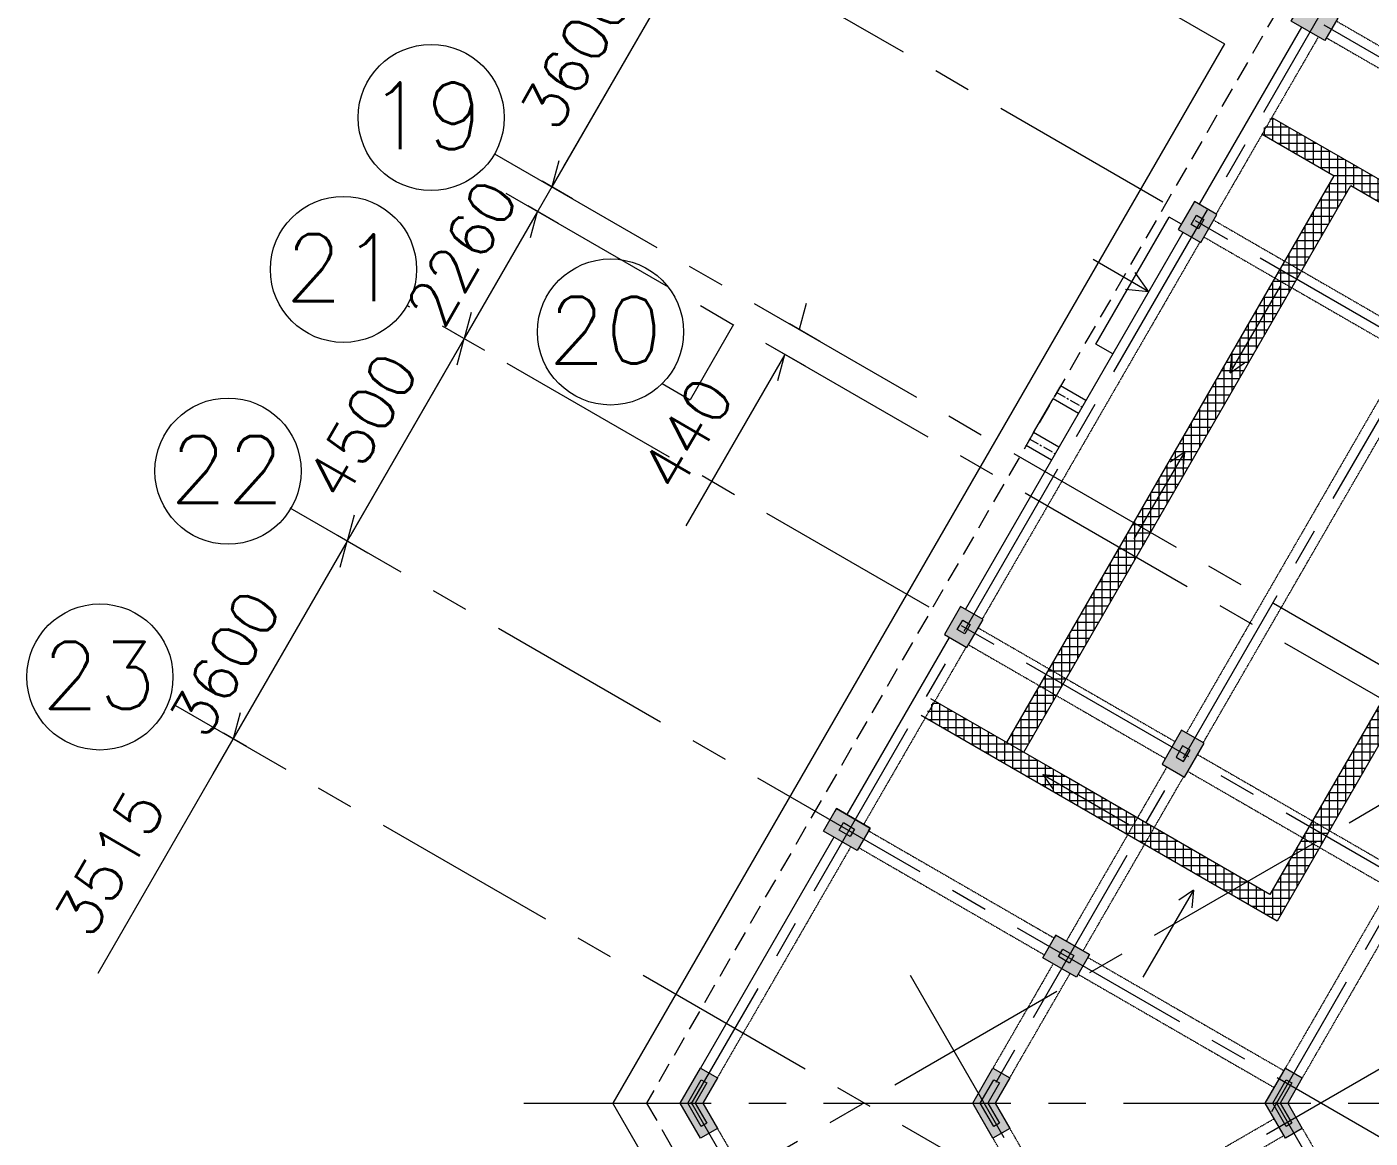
# Model space of a CAD drawing. Header units: millimetres. Extents: x 340192 to 549303, y -616317 to -538642.
# Drawn here: x 538607 to 540848, y -585791 to -583938 of the extents above; entities that cross this region are included whole.
import ezdxf
from ezdxf.enums import TextEntityAlignment as Align
from ezdxf.lldxf.tags import DXFTag

# ---------------------------------------------------------------- set-up
doc = ezdxf.new("R2010")
doc.units = ezdxf.units.MM
doc.header["$LTSCALE"] = 250
doc.header["$MEASUREMENT"] = 0
for name, pattern in [('( Center )', [2, 1.25, -0.25, 0.25, -0.25]), ('__CENTER__0', [2000, 1250, -250, 250, -250]), ('__HIDDEN__2', [375, 250, -125]), ('HIDDEN', [375, 250, -125]), ('HIDDENX2', [0.75, 0.5, -0.25])]:
    doc.linetypes.add(name, pattern=pattern)
doc.layers.get('DEFPOINTS').update_dxf_attribs({"lineweight": 0})
for name, color, linetype, lineweight in [('AR-PLTH-PROTCN', 5, 'Continuous', 0), ('AR-PROJ-ABV', 4, 'HIDDENX2', 0), ('CV-AB-CJ', 2, 'Continuous', 0), ('CV-CB-BEAM', 7, 'Continuous', 0), ('CV-CB-CIVIL', 70, 'Continuous', 0), ('CV-CB-COLUMN', 3, 'Continuous', 0), ('CV-CB-DRAIN', 25, 'Continuous', 0), ('CV-CB-SHADE', 25, 'Continuous', 0), ('CV-GRID_LINE', 8, 'CENTER', 0), ('CV-GRID_NO', 6, 'Continuous', 0), ('CV-MISC', 3, 'Continuous', 0)]:
    doc.layers.add(name, color=color, linetype=linetype, lineweight=lineweight)
doc.styles.add('ROMANS_0', font='romans.shx')
doc.styles.add('Style-romans', font='romans.shx')
tags = doc.linetypes.add('CENTER', pattern=[2, 1.25, -0.25, 0.25, -0.25]).pattern_tags.tags
tags[10:11] = [DXFTag(74, 4), DXFTag(75, 0), DXFTag(340, '0'), DXFTag(46, 1.0), DXFTag(50, 0.0), DXFTag(44, 0.0), DXFTag(45, 0.0)]
tags[8:9] = [DXFTag(74, 4), DXFTag(75, 0), DXFTag(340, '0'), DXFTag(46, 1.0), DXFTag(50, 0.0), DXFTag(44, 0.0), DXFTag(45, 0.0)]
tags[6:7] = [DXFTag(74, 4), DXFTag(75, 0), DXFTag(340, '0'), DXFTag(46, 1.0), DXFTag(50, 0.0), DXFTag(44, 0.0), DXFTag(45, 0.0)]
tags[4:5] = [DXFTag(74, 4), DXFTag(75, 0), DXFTag(340, '0'), DXFTag(46, 1.0), DXFTag(50, 0.0), DXFTag(44, 0.0), DXFTag(45, 0.0)]
doc.dimstyles.new('.15', dxfattribs={"dimtxt": 75, "dimasz": 0.00015, "dimexe": 18.75, "dimexo": 18.75, "dimgap": 37.5, "dimtad": 1, "dimdec": 0, "dimlfac": 9.227778, "dimzin": 0, "dimdsep": 46, "dimtxsty": 'ROMANS_0', "dimblk": 'TICK', "dimcen": 59.999999999994, "dimclrd": 2, "dimclre": 2, "dimclrt": 3, "dimadec": 0, "dimazin": 0, "dimtfac": 1, "dimtdec": 0, "dimtofl": 0, "dimtmove": 0, "dimatfit": 3, "dimldrblk": 'TICK', "dimfxl": 1, "dimtolj": 1, "dimtzin": 0, "dimlwd": -1, "dimlwe": -1, "dimarcsym": 0})
pattern_1 = [(210, (0, 0), (211588534117.6836, -366482091390.8489), []), (300.0000000000001, (0, 0), (366482091390.849, 211588534117.6835), [])]

# ---------------------------------------------------------------- blocks, each defined once
blk = doc.blocks.new('TICK')
at = {"color": 3}
blk.add_line((-289777.7469999928, -77645.71299999079), (0, 0), dxfattribs=at)
blk = doc.blocks.new('*D37')
at = {"layer": 'CV-CB-SHADE', "color": 0, "transparency": 16777216}
for p, q in [((539726.4429115623, -583782.1461109524), (539482.6930702602, -584204.333220428)), ((539482.6929952602, -584204.3333503318), (539146.2058872562, -584787.1461174915))]:
    blk.add_line(p, q, dxfattribs=at)
at = {"layer": 'CV-CB-SHADE', "color": 2, "transparency": 16777216}
for p, q in [((539760.8072710145, -583801.9862099274), (539710.2050102412, -583772.7709810486)), ((539517.0572797111, -584224.1735792098), (539466.4550189392, -584194.9583503319))]:
    blk.add_line(p, q, dxfattribs=at)
at = {"layer": 'DEFPOINTS', "color": 0, "transparency": 16777216}
for p in [(539777.0452473356, -583811.3612099274), (539482.6929952602, -584204.3333503318), (539533.2952560321, -584233.5485792098)]:
    blk.add_point(p, dxfattribs=at)
at = {"layer": 'CV-CB-SHADE', "color": 0, "transparency": 16777216, "xscale": 0.00015, "yscale": 0.00015, "zscale": 0.00015}
for p, rotation in [((539726.4429865623, -583782.1459810485), 60.0000000002101), ((539482.6929952602, -584204.3333503318), 240.0000000002101)]:
    blk.add_blockref('TICK', p, dxfattribs=dict(at, rotation=rotation))
at = {"layer": 'CV-CB-SHADE', "color": 3, "transparency": 16777216, "insert": (539166.0754105431, -584602.7310936352), "char_height": 75, "attachment_point": 5, "rotation": 60.0000000002101, "style": 'ROMANS_0'}
blk.add_mtext('\\A1;4500', dxfattribs=at)
blk = doc.blocks.new('*D38')
at = {"layer": 'CV-CB-SHADE', "color": 0, "transparency": 16777216}
for p, q in [((539921.4429045679, -583444.3962155054), (539726.4430615264, -583782.1458511241)), ((539726.4429865264, -583782.145981028), (539502.3356186751, -584170.3113285002))]:
    blk.add_line(p, q, dxfattribs=at)
at = {"layer": 'CV-CB-SHADE', "color": 2, "transparency": 16777216}
for p, q in [((539955.8072640575, -583464.236314502), (539905.2050032469, -583435.0210856016)), ((539760.8072710147, -583801.9862099276), (539710.2050102054, -583772.770981028))]:
    blk.add_line(p, q, dxfattribs=at)
at = {"layer": 'DEFPOINTS', "color": 0, "transparency": 16777216}
for p in [(539972.0452403785, -583473.611314502), (539726.4429865264, -583782.145981028), (539777.0452473357, -583811.3612099275)]:
    blk.add_point(p, dxfattribs=at)
at = {"layer": 'CV-CB-SHADE', "color": 0, "transparency": 16777216, "xscale": 0.00015, "yscale": 0.00015, "zscale": 0.00015}
for p, rotation in [((539921.4429795679, -583444.3960856016), 60.0000000002101), ((539726.4429865264, -583782.145981028), 240.0000000002101)]:
    blk.add_blockref('TICK', p, dxfattribs=dict(at, rotation=rotation))
at = {"layer": 'CV-CB-SHADE', "color": 3, "transparency": 16777216, "insert": (539522.205141962, -583985.8963046438), "char_height": 75, "attachment_point": 5, "rotation": 60.0000000002101, "style": 'ROMANS_0'}
blk.add_mtext('\\A1;3600', dxfattribs=at)
blk = doc.blocks.new('*D78')
at = {"layer": 'CV-CB-SHADE', "color": 0, "transparency": 16777216}
for p, q in [((539336.4429247312, -584457.6459005538), (539141.4430816898, -584795.3955361726)), ((539141.4430066897, -584795.3956660763), (538917.3356388382, -585183.5610135489))]:
    blk.add_line(p, q, dxfattribs=at)
at = {"layer": 'CV-CB-SHADE', "color": 2, "transparency": 16777216}
for p, q in [((539370.8072842187, -584477.4859995492), (539320.2050234103, -584448.2707706501)), ((539175.8072911757, -584815.2358949747), (539125.2050303686, -584786.0206660765))]:
    blk.add_line(p, q, dxfattribs=at)
at = {"layer": 'DEFPOINTS', "color": 0, "transparency": 16777216}
for p in [(539387.0452605396, -584486.860999549), (539141.4430066897, -584795.3956660763), (539192.0452674965, -584824.6108949746)]:
    blk.add_point(p, dxfattribs=at)
at = {"layer": 'CV-CB-SHADE', "color": 0, "transparency": 16777216, "xscale": 0.00015, "yscale": 0.00015, "zscale": 0.00015}
for p, rotation in [((539336.4429997313, -584457.64577065), 60.0000000002101), ((539141.4430066897, -584795.3956660763), 240.0000000002101)]:
    blk.add_blockref('TICK', p, dxfattribs=dict(at, rotation=rotation))
at = {"layer": 'CV-CB-SHADE', "color": 3, "transparency": 16777216, "insert": (538937.2051621252, -584999.1459896925), "char_height": 75, "attachment_point": 5, "rotation": 60.0000000002101, "style": 'ROMANS_0'}
blk.add_mtext('\\A1;3600', dxfattribs=at)
blk = doc.blocks.new('*D79')
at = {"layer": 'CV-CB-SHADE', "color": 0, "transparency": 16777216}
blk.add_line((539458.8595875899, -584245.6140207557), (539336.4430747174, -584457.6456407382), dxfattribs=at)
at = {"layer": 'CV-CB-SHADE', "color": 2, "transparency": 16777216}
for p, q in [((539493.2239470916, -584265.4541197594), (539442.6216862688, -584236.238890852)), ((539370.8072842187, -584477.4859995492), (539320.2050233964, -584448.270770642))]:
    blk.add_line(p, q, dxfattribs=at)
at = {"layer": 'DEFPOINTS', "color": 0, "transparency": 16777216}
for p in [(539509.4619234126, -584274.8291197594), (539336.4429997174, -584457.645770642), (539387.0452605396, -584486.860999549)]:
    blk.add_point(p, dxfattribs=at)
at = {"layer": 'CV-CB-SHADE', "color": 0, "transparency": 16777216, "xscale": 0.00015, "yscale": 0.00015, "zscale": 0.00015}
for p, rotation in [((539458.8596625898, -584245.613890852), 60.0000000002101), ((539336.4429997174, -584457.645770642), 240.0000000002101)]:
    blk.add_blockref('TICK', p, dxfattribs=dict(at, rotation=rotation))
at = {"layer": 'CV-CB-SHADE', "color": 3, "transparency": 16777216, "insert": (539332.6994258696, -584314.1298307471), "char_height": 75, "attachment_point": 5, "rotation": 60.0000000002101, "style": 'ROMANS_0'}
blk.add_mtext('\\A1;2260', dxfattribs=at)
blk = doc.blocks.new('*D80')
at = {"layer": 'CV-CB-SHADE', "color": 2, "transparency": 16777216}
for p, q in [((539929.6999285021, -584462.4129227482), (539879.0976677067, -584433.1976938567)), ((539905.8665965929, -584503.6934645282), (539855.2643357979, -584474.4782356367))]:
    blk.add_line(p, q, dxfattribs=at)
at = {"layer": 'CV-CB-SHADE', "color": 0, "transparency": 16777216}
for p, q in [((539895.3357190277, -584442.5725639528), (539895.3357940277, -584442.572434049)), ((539871.5022371188, -584483.8533655405), (539706.3232906942, -584769.9516930911))]:
    blk.add_line(p, q, dxfattribs=at)
at = {"layer": 'DEFPOINTS', "color": 0, "transparency": 16777216}
for p in [(539945.9379048231, -584471.7879227481), (539871.5023121189, -584483.8532356367), (539922.104572914, -584513.0684645281)]:
    blk.add_point(p, dxfattribs=at)
at = {"layer": 'CV-CB-SHADE', "color": 0, "transparency": 16777216, "xscale": 0.00015, "yscale": 0.00015, "zscale": 0.00015}
for p, rotation in [((539895.3356440277, -584442.5726938567), 240.0000000002101), ((539871.5023121189, -584483.8532356367), 60.0000000002101)]:
    blk.add_blockref('TICK', p, dxfattribs=dict(at, rotation=rotation))
at = {"layer": 'CV-CB-SHADE', "color": 3, "transparency": 16777216, "insert": (539708.335671124, -584616.4661479414), "char_height": 75, "attachment_point": 5, "rotation": 60.0000000002101, "style": 'ROMANS_0'}
blk.add_mtext('\\A1;440', dxfattribs=at)
blk = doc.blocks.new('*D81')
at = {"layer": 'CV-CB-SHADE', "color": 0, "transparency": 16777216}
for p, q in [((539141.4429316863, -584795.3957959783), (538951.0558098053, -585125.1559641858)), ((538951.0557348053, -585125.1560940896), (538725.1626526683, -585516.4143894325))]:
    blk.add_line(p, q, dxfattribs=at)
at = {"layer": 'CV-CB-SHADE', "color": 2, "transparency": 16777216}
for p, q in [((539175.8072911757, -584815.2358949747), (539125.2050303654, -584786.0206660745)), ((538973.4065307181, -585138.0603321263), (538934.8177584844, -585115.7810940897))]:
    blk.add_line(p, q, dxfattribs=at)
at = {"layer": 'DEFPOINTS', "color": 0, "transparency": 16777216}
for p in [(539192.0452674965, -584824.6108949746), (538951.0557348053, -585125.1560940896), (538989.6445070391, -585147.4353321262)]:
    blk.add_point(p, dxfattribs=at)
at = {"layer": 'CV-CB-SHADE', "color": 0, "transparency": 16777216, "xscale": 0.00015, "yscale": 0.00015, "zscale": 0.00015}
for p, rotation in [((539141.4430066864, -584795.3956660745), 60.0000000002101), ((538951.0557348053, -585125.1560940896), 240.0000000002101)]:
    blk.add_blockref('TICK', p, dxfattribs=dict(at, rotation=rotation))
at = {"layer": 'CV-CB-SHADE', "color": 3, "transparency": 16777216, "insert": (538745.0321759552, -585331.9993655762), "char_height": 75, "attachment_point": 5, "rotation": 60.0000000002101, "style": 'ROMANS_0'}
blk.add_mtext('\\A1;3515', dxfattribs=at)

msp = doc.modelspace()

# ---------------------------------------------------------------- hatches: boundary and pattern name
at = {"layer": 'CV-CB-DRAIN', "linetype": 'Continuous', "ltscale": 0.000108333329468254}
h = msp.add_hatch(dxfattribs=at)
h.set_pattern_fill('NET', color=8, style=0, pattern_type=2)
h.set_pattern_definition(pattern_1)
h.paths.add_polyline_path([(540677.0919029257, -584084.859741576), (540660.8419035053, -584113.0055661949), (541226.2260832795, -584439.4302745828), (541242.4760826994, -584411.2844499642)])
h.paths.add_polyline_path([(540115.067834598, -585058.313982995), (540098.8178351781, -585086.4598076137), (540664.2020149523, -585412.884516002), (540680.4520143726, -585384.7386913833)])
h = msp.add_hatch(dxfattribs=at)
h.set_pattern_fill('NET', color=8, style=0, pattern_type=2)
h.set_pattern_definition(pattern_1)
h.paths.add_polyline_path([(540815.6523082193, -584202.3853950296), (540787.4601284212, -584186.1086324343), (540241.7324146937, -585131.4438124096), (540269.8782393121, -585147.6938118299)])
h.paths.add_polyline_path([(541270.6219073186, -584427.5344493843), (541242.4760826994, -584411.2844499642), (540664.2020149523, -585412.884516002), (540692.3478395712, -585429.1345154222)])
at = {"layer": 'CV-CB-SHADE', "ltscale": 0.108333329468254, "extrusion": (0, 0, -1)}
for points in [[(-540772.0318308718, -583960.5022964999), (-540793.6984967657, -583922.9745303415), (-540737.4068475281, -583890.474531501), (-540715.7401816346, -583928.0022976592)], [(-540564.9415630527, -584297.5264962226), (-540592.0248954197, -584250.6167885232), (-540554.4971292602, -584228.9501226295), (-540527.4137968933, -584275.8598303291)], [(-540174.941576967, -584973.0262870746), (-540202.0249093343, -584926.1165793751), (-540164.4971431751, -584904.4499134815), (-540137.4138108076, -584951.3596211809)], [(-540538.1289637763, -585188.967250305), (-540570.6289626168, -585132.6756010673), (-540533.1011964582, -585111.0089351736), (-540500.6011976177, -585167.3005844114)], [(-539992.0318587002, -585311.5018782031), (-540013.6985245942, -585273.9741120449), (-539957.4068753569, -585241.4741132039), (-539935.7402094627, -585279.0018793624)], [(-540357.9275787453, -585522.7518706663), (-540379.594244639, -585485.2241045081), (-540323.3025954018, -585452.7241056672), (-540301.6359295078, -585490.2518718255)]]:
    msp.add_hatch(color=25, dxfattribs=at).paths.add_polyline_path(points)
at = {"layer": 'CV-CB-SHADE', "ltscale": 2.900624896512499e-07}
h = msp.add_hatch(dxfattribs=at)
h.set_pattern_fill('NET', color=256, style=0, pattern_type=2)
h.set_pattern_definition([(0, (62352.936103, -57441.8344), (0, 13.541666), []), (90, (62352.936103, -57441.8344), (-13.541666, 8.293522051011272e-16), [])])
h.paths.add_polyline_path([(540665.7674228139, -584115.8493160935), (540787.4601284212, -584186.1086324342), (540241.7324146937, -585131.4438124096), (540119.9933539073, -585061.1577328936), (540103.7433544867, -585089.3035575125), (540692.3478395712, -585429.1345154222), (541270.6219073186, -584427.5344493843), (540682.0174222345, -584087.7034914747)])
h.paths.add_polyline_path([(541226.2260832795, -584439.4302745827), (540680.4520143726, -585384.7386913832), (540269.8782393121, -585147.6938118299), (540815.652308219, -584202.3853950296)], flags=16)
at = {"layer": 'CV-CB-SHADE', "linetype": 'Continuous', "ltscale": 0.108333329468254, "extrusion": (0, 0, -1)}
for points in [[(-539730.6324619678, -585791.2797189319), (-539758.7782865828, -585775.0297195129), (-539734.4032874517, -585732.8109825859), (-539758.7782865822, -585690.5922456558), (-539730.6324619636, -585674.342246236), (-539696.8755212951, -585732.810982583)], [(-540218.493422027, -585791.2797189307), (-540246.639246642, -585775.0297195116), (-540222.2642475114, -585732.8109825847), (-540246.639246642, -585690.5922456548), (-540218.4934220227, -585674.3422462348), (-540184.7364813547, -585732.8109825818)], [(-540706.3543820976, -585791.2797189516), (-540734.5002067125, -585775.0297195324), (-540710.1252075814, -585732.8109826057), (-540734.5002067125, -585690.5922456756), (-540706.354382093, -585674.3422462557), (-540672.5974414248, -585732.8109826026)]]:
    msp.add_hatch(color=25, dxfattribs=at).paths.add_polyline_path(points)

# ---------------------------------------------------------------- linework, layer by layer
at = {"layer": 'AR-PLTH-PROTCN', "color": 21, "ltscale": 0.000108333329468254}
for p, q in [((540238.6177470038, -583754.4859629871, -232618.3581782758), (540604.5134670489, -583965.7359554503, -232618.3581782758)), ((540604.5134670489, -583965.7359554503, -232618.3581782758), (539584.2922234714, -585732.8109842861, -232618.3581782758)), ((539868.6593266355, -586225.3492549674, -232618.3581782758), (539584.2922234714, -585732.8109842861, -232618.3581782758))]:
    msp.add_line(p, q, dxfattribs=at)
at = {"layer": 'AR-PROJ-ABV', "linetype": '__HIDDEN__2', "ltscale": 0.0005416666473412699}
for p, q in [((540693.5863689727, -583908.9571602626, -232618.3581782758), (539640.5838727093, -585732.8109842862, -232618.3581782758)), ((539640.5838727093, -585732.8109842862, -232618.3581782758), (539910.8780635641, -586200.9742558369, -232618.3581782758))]:
    msp.add_line(p, q, dxfattribs=at)
at = {"layer": 'CV-AB-CJ', "color": 2, "ltscale": 0.108333329468254, "elevation": -232618.3581782758, "flags": 128}
for points in [[(539709.3847781547, -585732.8109847567), (539731.8894052666, -585693.8318271927), (539741.2713468064, -585699.2484936661), (539721.8940335411, -585732.8109847566), (539741.2713468093, -585766.3734758494), (539731.88940527, -585771.7901423229), (539709.3847781547, -585732.8109847567)], [(540197.2457387875, -585732.8109837628), (540219.7503658992, -585693.8318261991), (540229.1323074388, -585699.2484926722), (540209.7549941734, -585732.8109837625), (540229.1323074416, -585766.3734748553), (540219.7503659021, -585771.790141329), (540197.2457387875, -585732.8109837628)], [(540685.1066982845, -585732.8109847762), (540707.6113253962, -585693.8318272124), (540716.9932669363, -585699.2484936856), (540697.615953671, -585732.8109847761), (540716.9932669391, -585766.373475869), (540707.6113253994, -585771.7901423427), (540685.1066982845, -585732.8109847762)]]:
    msp.add_lwpolyline(points, dxfattribs=at)
at = {"layer": 'CV-AB-CJ', "color": 2, "ltscale": 0.108333329468254}
for points in [[(540548.9508363447, -584267.4455077249, -232618.3581782758), (540557.9786318553, -584251.8089072186, -232618.3581782758), (540570.4878559689, -584259.0311111276, -232618.3581782758), (540561.4600604576, -584274.6677116336, -232618.3581782758)], [(540158.9508502585, -584942.9452985767, -232618.3581782758), (540167.9786457702, -584927.3086980706, -232618.3581782758), (540180.4878698828, -584934.5309019794, -232618.3581782758), (540171.4600743718, -584950.1675024854, -232618.3581782758)]]:
    msp.add_3dface(points, dxfattribs=at)
at = {"layer": 'CV-AB-CJ', "color": 2, "ltscale": 0.0001354166618353174}
for points in [[(540547.2863586476, -585144.2172531552, -232618.3581782758), (540534.7771345346, -585136.9950492464, -232618.3581782758), (540523.9438015878, -585155.7589323254, -232618.3581782758), (540536.4530257009, -585162.9811362344, -232618.3581782758)], [(539987.7124105225, -585275.6500501207, -232618.3581782758), (539980.4902066136, -585288.1592742337, -232618.3581782758), (539961.7263235342, -585277.3259412869, -232618.3581782758), (539968.9485274438, -585264.8167171738, -232618.3581782758)], [(540353.6081305676, -585486.9000425839, -232618.3581782758), (540346.3859266586, -585499.4092666969, -232618.3581782758), (540327.6220435795, -585488.5759337499, -232618.3581782758), (540334.8442474882, -585476.0667096368, -232618.3581782758)]]:
    msp.add_3dface(points, dxfattribs=at)
at = {"layer": 'CV-CB-BEAM', "linetype": 'Continuous', "ltscale": 0.000108333329468254}
for p, q in [((540733.0967726641, -583938.0231301624, -232618.3581782758), (540562.4717787516, -584233.5542886598, -232618.3581782758)), ((540535.388446384, -584280.4639963589, -232618.3581782758), (540172.4717926655, -584909.0540795116, -232618.3581782758)), ((540373.4301200307, -584560.9840500944, -232618.3581782758), (540331.2113831021, -584536.6090509638, -232618.3581782758)), ((540360.9717871422, -584582.5625156354, -232618.3581782758), (540318.753050213, -584558.1875165047, -232618.3581782758)), ((540328.4717883015, -584638.854164873, -232618.3581782758), (540286.2530513728, -584614.4791657424, -232618.3581782758)), ((540316.0134554126, -584660.4326304141, -232618.3581782758), (540273.7947184838, -584636.0576312834, -232618.3581782758)), ((540145.3884602989, -584955.9637872087, -232618.3581782758), (539974.763466386, -585251.4949457071, -232618.3581782758)), ((539953.0968004925, -585289.0227118655, -232618.3581782758), (539730.6324626176, -585674.3422479368, -232618.3581782758))]:
    msp.add_line(p, q, dxfattribs=at)
at = {"layer": 'CV-CB-BEAM', "linetype": 'HIDDEN', "ltscale": 4.333333178730159e-07}
for p, q in [((540790.9901635292, -583927.6655011115, -232618.3581782758), (541100.5942343358, -584106.4154947344, -232618.3581782758)), ((540761.2425972829, -583954.2731295828, -232618.3581782758), (540590.6176033706, -584249.8042880797, -232618.3581782758)), ((540774.7401641094, -583955.8113257291, -232618.3581782758), (541084.344234916, -584134.561319352, -232618.3581782758)), ((540586.6082281275, -584259.998729591, -232618.3581782758), (540918.2598615533, -584451.4778894268, -232618.3581782758)), ((540563.5342710026, -584296.713995779, -232618.3581782758), (540200.6176172848, -584925.3040789316, -232618.3581782758)), ((540570.3582287076, -584288.1445542098, -232618.3581782758), (540902.0098621335, -584479.6237140457, -232618.3581782758)), ((540898.5758331921, -584496.4049595913, -232618.3581782758), (540541.0758459469, -585115.6131012052, -232618.3581782758)), ((540569.221670566, -585131.8631006255, -232618.3581782758), (540926.7216578113, -584512.6549590116, -232618.3581782758)), ((540193.8999088061, -584940.1894912111, -232618.3581782758), (540522.2678626924, -585129.7728177805, -232618.3581782758)), ((540173.5342849182, -584972.2137866288, -232618.3581782758), (540002.9092910048, -585267.7449451275, -232618.3581782758)), ((540177.6499093856, -584968.3353158298, -232618.3581782758), (540506.0178632718, -585157.9186423993, -232618.3581782758)), ((540559.7956288509, -585151.4394836742, -232618.3581782758), (540891.4472622745, -585342.9186435088, -232618.3581782758)), ((540508.5758471064, -585171.9047504428, -232618.3581782758), (540340.6591864309, -585462.7449381703, -232618.3581782758)), ((540368.8050110498, -585478.9949375907, -232618.3581782758), (540536.7216717256, -585188.1547498631, -232618.3581782758)), ((540543.5456294302, -585179.5853082931, -232618.3581782758), (540875.1972628537, -585371.0644681274, -232618.3581782758)), ((540010.9901913576, -585278.6650828144, -232618.3581782758), (540320.5942621647, -585457.4150764372, -232618.3581782758)), ((539981.2426251123, -585305.2727112866, -232618.3581782758), (539758.7782872374, -585690.5922473572, -232618.3581782758)), ((539994.7401919371, -585306.8109074332, -232618.3581782758), (540304.3442627442, -585485.5609010559, -232618.3581782758)), ((540874.471567151, -585383.154742906, -232618.3581782758), (540674.7865617595, -585729.0193177537, -232618.3581782758)), ((540902.6173917869, -585399.404742336, -232618.3581782758), (540734.5002073668, -585690.592247377, -232618.3581782758)), ((540376.8859114023, -585489.9150752777, -232618.3581782758), (540703.8465732558, -585678.685901413, -232618.3581782758)), ((540318.9925205371, -585500.2727043286, -232618.3581782758), (540218.4934226774, -585674.3422479361, -232618.3581782758)), ((540246.6392472966, -585690.592247356, -232618.3581782758), (540347.1383451557, -585516.5227037491, -232618.3581782758)), ((540360.6359119819, -585518.0608998963, -232618.3581782758), (540687.5965738352, -585706.8317260317, -232618.3581782758)), ((540318.9925205364, -585965.3492642435, -232618.3581782758), (540184.7364820068, -585732.8109842859, -232618.3581782758)), ((540360.6359115726, -585947.5610689122, -232618.3581782758), (540687.5965738193, -585758.7902425497, -232618.3581782758)), ((539756.8132221106, -585771.6261285719, -232618.3581782758), (539981.2426255225, -586160.3492579939, -232618.3581782758)), ((540347.1383455674, -585949.0992655309, -232618.3581782758), (540246.6392472972, -585775.0297212118, -232618.3581782758)), ((540734.5002073674, -585775.0297212324, -232618.3581782758), (540908.8465582159, -586077.0064590161, -232618.3581782758)), ((540376.8859109931, -585975.7068935309, -232618.3581782758), (540703.84657324, -585786.9360671684, -232618.3581782758))]:
    msp.add_line(p, q, dxfattribs=at)
at = {"layer": 'CV-CB-BEAM', "linetype": 'HIDDEN', "ltscale": 3.79166653138889e-07}
for p, q in [((540318.753050213, -584558.1875165047, -232618.3581782758), (540331.2113831021, -584536.6090509638, -232618.3581782758)), ((540273.7947184838, -584636.0576312834, -232618.3581782758), (540286.2530513728, -584614.4791657424, -232618.3581782758))]:
    msp.add_line(p, q, dxfattribs=at)
at = {"layer": 'CV-CB-CIVIL', "ltscale": 0.000108333329468254}
for p, q in [((540390.2426259395, -584466.8639341941, -232618.3581782758), (540512.6592882386, -584254.8320553985, -232618.3581782758)), ((540532.830462549, -584266.4778883163, -232618.3581782758), (540512.6592882386, -584254.8320553985, -232618.3581782758)), ((540418.388450558, -584483.1139336146, -232618.3581782758), (540390.2426259395, -584466.8639341941, -232618.3581782758))]:
    msp.add_line(p, q, dxfattribs=at)
at = {"layer": 'CV-CB-CIVIL', "linetype": 'Continuous', "ltscale": 0.000108333329468254}
msp.add_line((540286.2530513728, -584614.4791657424, -232618.3581782758), (540318.753050213, -584558.1875165047, -232618.3581782758), dxfattribs=at)
at = {"layer": 'CV-CB-COLUMN', "color": 8, "linetype": '__CENTER__0', "ltscale": 5.416666473412699e-05}
for p, q in [((540324.0440204836, -584546.8566149136, -232618.3581782758), (540367.2009515654, -584571.7732806911, -232618.3581782758)), ((540279.085688754, -584624.7267296922, -232618.3581782758), (540322.2426198361, -584649.6433954699, -232618.3581782758))]:
    msp.add_line(p, q, dxfattribs=at)
at = {"layer": 'CV-CB-COLUMN', "color": 3, "ltscale": 0.0001354166618353174, "elevation": -232618.3581782758, "flags": 128}
for points in [[(540010.9901913585, -585278.6650828125), (540013.6985245942, -585273.9741120449), (539957.4068753569, -585241.4741132039), (539954.6985421211, -585246.1650839716)], [(540376.8859114036, -585489.9150752755), (540379.594244639, -585485.2241045081), (540323.3025954018, -585452.7241056672), (540320.5942621661, -585457.4150764347)], [(539696.8755227689, -585732.810984757), (539730.6324634366, -585674.3422484101), (539758.7782880558, -585690.5922478299), (539734.403288925, -585732.8109847598), (539758.7782880565, -585775.0297216868), (539730.6324634411, -585791.2797211058), (539696.8755227689, -585732.810984757)], [(540184.736483401, -585732.8109837632), (540218.4934240693, -585674.3422474163), (540246.6392486881, -585690.592246836), (540222.2642495575, -585732.8109837661), (540246.6392486886, -585775.0297206929), (540218.4934240732, -585791.279720112), (540184.736483401, -585732.8109837632)], [(540672.5974428986, -585732.8109847766), (540706.3543835665, -585674.3422484298), (540734.5002081856, -585690.5922478497), (540710.1252090551, -585732.8109847797), (540734.5002081859, -585775.0297217064), (540706.3543835707, -585791.2797211254), (540672.5974428986, -585732.8109847766)]]:
    msp.add_lwpolyline(points, dxfattribs=at)
at = {"layer": 'CV-CB-COLUMN', "color": 3, "ltscale": 0.0001354166618353174}
for points in [[(540793.6984967657, -583922.9745303415, -232618.3581782758), (540772.0318308718, -583960.5022964999, -232618.3581782758), (540715.7401816346, -583928.0022976592, -232618.3581782758), (540737.4068475281, -583890.474531501, -232618.3581782758)], [(540592.0248954197, -584250.6167885232, -232618.3581782758), (540554.4971292602, -584228.9501226295, -232618.3581782758), (540527.4137968933, -584275.8598303291, -232618.3581782758), (540564.9415630527, -584297.5264962226, -232618.3581782758)], [(540202.0249093332, -584926.1165793745, -232618.3581782758), (540164.4971431751, -584904.4499134815, -232618.3581782758), (540137.4138108086, -584951.359621179, -232618.3581782758), (540174.941576967, -584973.0262870721, -232618.3581782758)], [(540570.6289626152, -585132.6756010683, -232618.3581782758), (540533.1011964582, -585111.0089351748, -232618.3581782758), (540500.6011976177, -585167.3005844114, -232618.3581782758), (540538.1289637747, -585188.967250305, -232618.3581782758)], [(540013.6985245942, -585273.9741120449, -232618.3581782758), (539992.0318587002, -585311.5018782031, -232618.3581782758), (539935.7402094627, -585279.0018793624, -232618.3581782758), (539957.4068753569, -585241.4741132039, -232618.3581782758)], [(540379.594244639, -585485.2241045081, -232618.3581782758), (540357.9275787453, -585522.7518706663, -232618.3581782758), (540301.6359295078, -585490.2518718255, -232618.3581782758), (540323.3025954018, -585452.7241056672, -232618.3581782758)]]:
    msp.add_3dface(points, dxfattribs=at)
at = {"layer": 'CV-CB-DRAIN', "color": 8, "linetype": 'Continuous', "ltscale": 0.000108333329468254}
for p, q in [((540683.6592620033, -584088.6514081074, -232618.3581782758), (541270.6219073186, -584427.5344493843, -232618.3581782758)), ((540667.409262583, -584116.7972327262, -232618.3581782758), (540787.4601284212, -584186.1086324343, -232618.3581782758)), ((540241.7324146937, -585131.4438124096, -232618.3581782758), (540787.4601284212, -584186.1086324343, -232618.3581782758)), ((540269.8782393121, -585147.6938118299, -232618.3581782758), (540815.6523082193, -584202.3853950296, -232618.3581782758)), ((540815.6523082193, -584202.3853950296, -232618.3581782758), (541226.2260832795, -584439.4302745828, -232618.3581782758)), ((541242.4760826994, -584411.2844499641, -232618.3581782758), (540680.4520143726, -585384.7386913833, -232618.3581782758)), ((541270.6219073186, -584427.5344493843, -232618.3581782758), (540692.3478395712, -585429.1345154222, -232618.3581782758)), ((540340.2344315493, -585188.3139783572, -232618.3581782758), (540115.067834598, -585058.313982995, -232618.3581782758)), ((540692.3478395712, -585429.1345154222, -232618.3581782758), (540098.8178351781, -585086.4598076137, -232618.3581782758)), ((540680.4520143726, -585384.7386913833, -232618.3581782758), (540340.2344315493, -585188.3139783572, -232618.3581782758))]:
    msp.add_line(p, q, dxfattribs=at)
at = {"layer": 'CV-GRID_LINE', "linetype": '( Center )'}
for p, q in [((541826.025084731, -582077.5157681986, -232618.3581782758), (539714.5448466545, -585734.7068197259, -232618.3581782758)), ((542191.9208047756, -582288.7657606615, -232618.3581782758), (540202.4058067129, -585734.7068197255, -232618.3581782758)), ((542557.8165240003, -582500.015752652, -232618.3581782758), (540683.0739441069, -585747.1651521416, -232618.3581782758)), ((544222.3699876532, -583296.9460824758, -232618.3581782758), (538855.4657158984, -586395.5297084885, -232618.3581782758)), ((544505.4434074402, -586090.9699657783, -232618.3581782758), (539825.9071266147, -583389.2384343613, -232618.3581782758)), ((544409.4529038185, -583628.7393736981, -232618.3581782758), (539045.9071544437, -586725.3839559102, -232618.3581782758)), ((545265.1736450188, -586979.9336168563, -232618.3581782758), (539630.9071335722, -583726.9883297872, -232618.3581782758)), ((539387.1571422687, -584149.1756990694, -232618.3581782758), (544671.4057468191, -587200.0380533712, -232618.3581782758)), ((539405.9181447703, -584215.0480912874, -232618.3581782758), (544643.5854902774, -587239.0167431415, -232618.3581782758)), ((544875.1736589327, -587655.4334077081, -232618.3581782758), (539240.9071474861, -584402.4881206388, -232618.3581782758)), ((539785.6658994096, -584434.2955596524, -232618.3581782758), (539713.3376107599, -584559.5718304182, -232618.3581782758)), ((539666.7264234162, -584532.6608488582, -232618.3581782758), (539713.3376107599, -584559.5718304182, -232618.3581782758)), ((544427.2540304371, -587847.1600835219, -232618.3581782758), (539045.9071544433, -584740.2380160645, -232618.3581782758)), ((544235.4897117643, -588176.2505657551, -232618.3581782758), (538855.4657158963, -585070.0922634944, -232618.3581782758)), ((540080.440565637, -585519.6651583193, -232618.3581782758), (542326.3986963537, -589409.7787523924, -232618.3581782758)), ((539436.0272608428, -585732.8109859873, -232618.3581782758), (546957.906129087, -585732.8109859873, -232618.3581782758)), ((539714.5448455923, -585730.9151507824, -232618.3581782758), (541960.50297633, -589621.0287448925, -232618.3581782758)), ((540690.2667652976, -585730.9151510217, -232618.3581782758), (542692.2944160056, -589198.5287602054, -232618.3581782758))]:
    msp.add_line(p, q, dxfattribs=at)
at = {"layer": 'CV-GRID_NO', "ltscale": 0.000216666658936508}
for centre in [(539281.2632717051, -584088.8432145885, -232618.3581782758), (539135.0132769226, -584342.155636158, -232618.3581782758), (539580.5477702984, -584446.48219574, -232618.3581782758), (538942.4836392828, -584678.5981768152, -232618.3581782758), (538728.8189264005, -585022.0165253788, -232618.3581782758)]:
    msp.add_circle(centre, 121.8750200267849, dxfattribs=at)
at = {"layer": 'CV-MISC', "ltscale": 0.0001805555491137566}
for q in [(540385.5868437596, -584325.7925360188, -232618.3581782758), (540455.8696089393, -584347.2966024997, -232618.3581782758), (540439.3512942067, -584375.9071628725, -232618.3581782758)]:
    msp.add_line((540478.3102122968, -584379.326397804, -232618.3581782758), q, dxfattribs=at)
at = {"layer": 'CV-MISC', "ltscale": 0.0001354166618353175}
for p, q in [((540614.1068953056, -584514.8064841224, -232618.3581782758), (540698.3773645662, -584370.0270050628, -232618.3581782758)), ((540614.1068953056, -584514.8064841224, -232618.3581782758), (540616.7743246983, -584485.5965186531, -232618.3581782758)), ((540614.1068953056, -584514.8064841224, -232618.3581782758), (540638.1884322002, -584498.0608326545, -232618.3581782758)), ((540537.9175459378, -584646.770308223, -232618.3581782758), (540453.6117743582, -584791.5292334213, -232618.3581782758)), ((540537.9175459378, -584646.770308223, -232618.3581782758), (540513.8319262917, -584663.5100868521, -232618.3581782758)), ((540537.9175459378, -584646.770308223, -232618.3581782758), (540535.2429937039, -584675.9796223647, -232618.3581782758)), ((540301.6801484254, -585184.5512904171, -232618.3581782758), (540330.8894625668, -585187.2258426507, -232618.3581782758)), ((540301.6801484254, -585184.5512904171, -232618.3581782758), (540318.4199270544, -585208.6369100631, -232618.3581782758)), ((540301.6801484254, -585184.5512904171, -232618.3581782758), (540446.4390736235, -585268.8570619964, -232618.3581782758)), ((540552.8783868103, -585377.8399145108, -232618.3581782758), (540468.5726152313, -585522.5988397092, -232618.3581782758)), ((540552.8783868103, -585377.8399145108, -232618.3581782758), (540528.7927671642, -585394.5796931399, -232618.3581782758)), ((540552.8783868103, -585377.8399145108, -232618.3581782758), (540550.2038345765, -585407.0492286526, -232618.3581782758))]:
    msp.add_line(p, q, dxfattribs=at)

# ---------------------------------------------------------------- texts
at = {"layer": 'CV-GRID_NO', "style": 'Style-romans'}
for s, p in [('19', (539272.5179719668, -584086.0327719152, -232618.3581782758)), ('21', (539133.1456263565, -584339.3451934846, -232618.3581782758)), ('20', (539571.8024705601, -584443.6717530668, -232618.3581782758)), ('22', (538940.6159887165, -584675.7877341418, -232618.3581782758)), ('23', (538726.9512758342, -585019.2060827056, -232618.3581782758))]:
    msp.add_text(s, height=111.42857, dxfattribs=at).set_placement(p, align=Align.MIDDLE_CENTER)

# ---------------------------------------------------------------- dimensions: what is measured, and where the dimension line sits
at = {"layer": 'CV-CB-SHADE', "color": 2}
for base, p1, p2, picture, middle in [((539726.4429865264, -583782.145981028, -232618.3581782758), (539972.0452403784, -583473.6113145018, -232618.3581782758), (539777.0452473356, -583811.3612099275, -232618.3581782758), '*D38', (539587.157047246, -584023.3963046436, -232618.3581782758)), ((539482.6929952602, -584204.3333503318, -232618.3581782758), (539777.0452473356, -583811.3612099274, -232618.3581782758), (539533.295256032, -584233.5485792097, -232618.3581782758), '*D37', (539231.0273158271, -584640.231093635, -232618.3581782758)), ((539336.4429997174, -584457.645770642, -232618.3581782758), (539509.4619234126, -584274.8291197594, -232618.3581782758), (539387.0452605396, -584486.860999549, -232618.3581782758), '*D79', (539397.6513311537, -584351.6298307469, -232618.3581782758)), ((539871.5023121189, -584483.8532356367, -232618.3581782758), (539945.937904823, -584471.7879227481, -232618.3581782758), (539922.104572914, -584513.0684645281, -232618.3581782758), '*D80', (539773.287576408, -584653.9661479412, -232618.3581782758)), ((539141.4430066897, -584795.3956660763, -232618.3581782758), (539387.0452605396, -584486.860999549, -232618.3581782758), (539192.0452674966, -584824.6108949746, -232618.3581782758), '*D78', (539002.1570674091, -585036.6459896923, -232618.3581782758)), ((538951.0557348053, -585125.1560940896, -232618.3581782758), (539192.0452674966, -584824.6108949746, -232618.3581782758), (538989.644507039, -585147.4353321262, -232618.3581782758), '*D81', (538809.9840812392, -585369.499365576, -232618.3581782758))]:
    dim = msp.add_linear_dim(base=base, p1=p1, p2=p2, angle=240.0000000002101, dimstyle='.15', override={"dimtxt": 75, "dimasz": 0.00015, "dimexe": 18.75, "dimexo": 18.75, "dimgap": 37.5, "dimlfac": 9.2307692, "dimblk": 'TICK', "dimcen": 59.999999999994, "dimdle": 0, "dimclrd": 0, "dimclre": 2, "dimclrt": 3, "dimlwe": 65535}, dxfattribs=at)
    dim.commit()
    dim.dimension.update_dxf_attribs({"geometry": picture, "text_midpoint": middle, "dimtype": 160})

doc.saveas('drawing.dxf')
